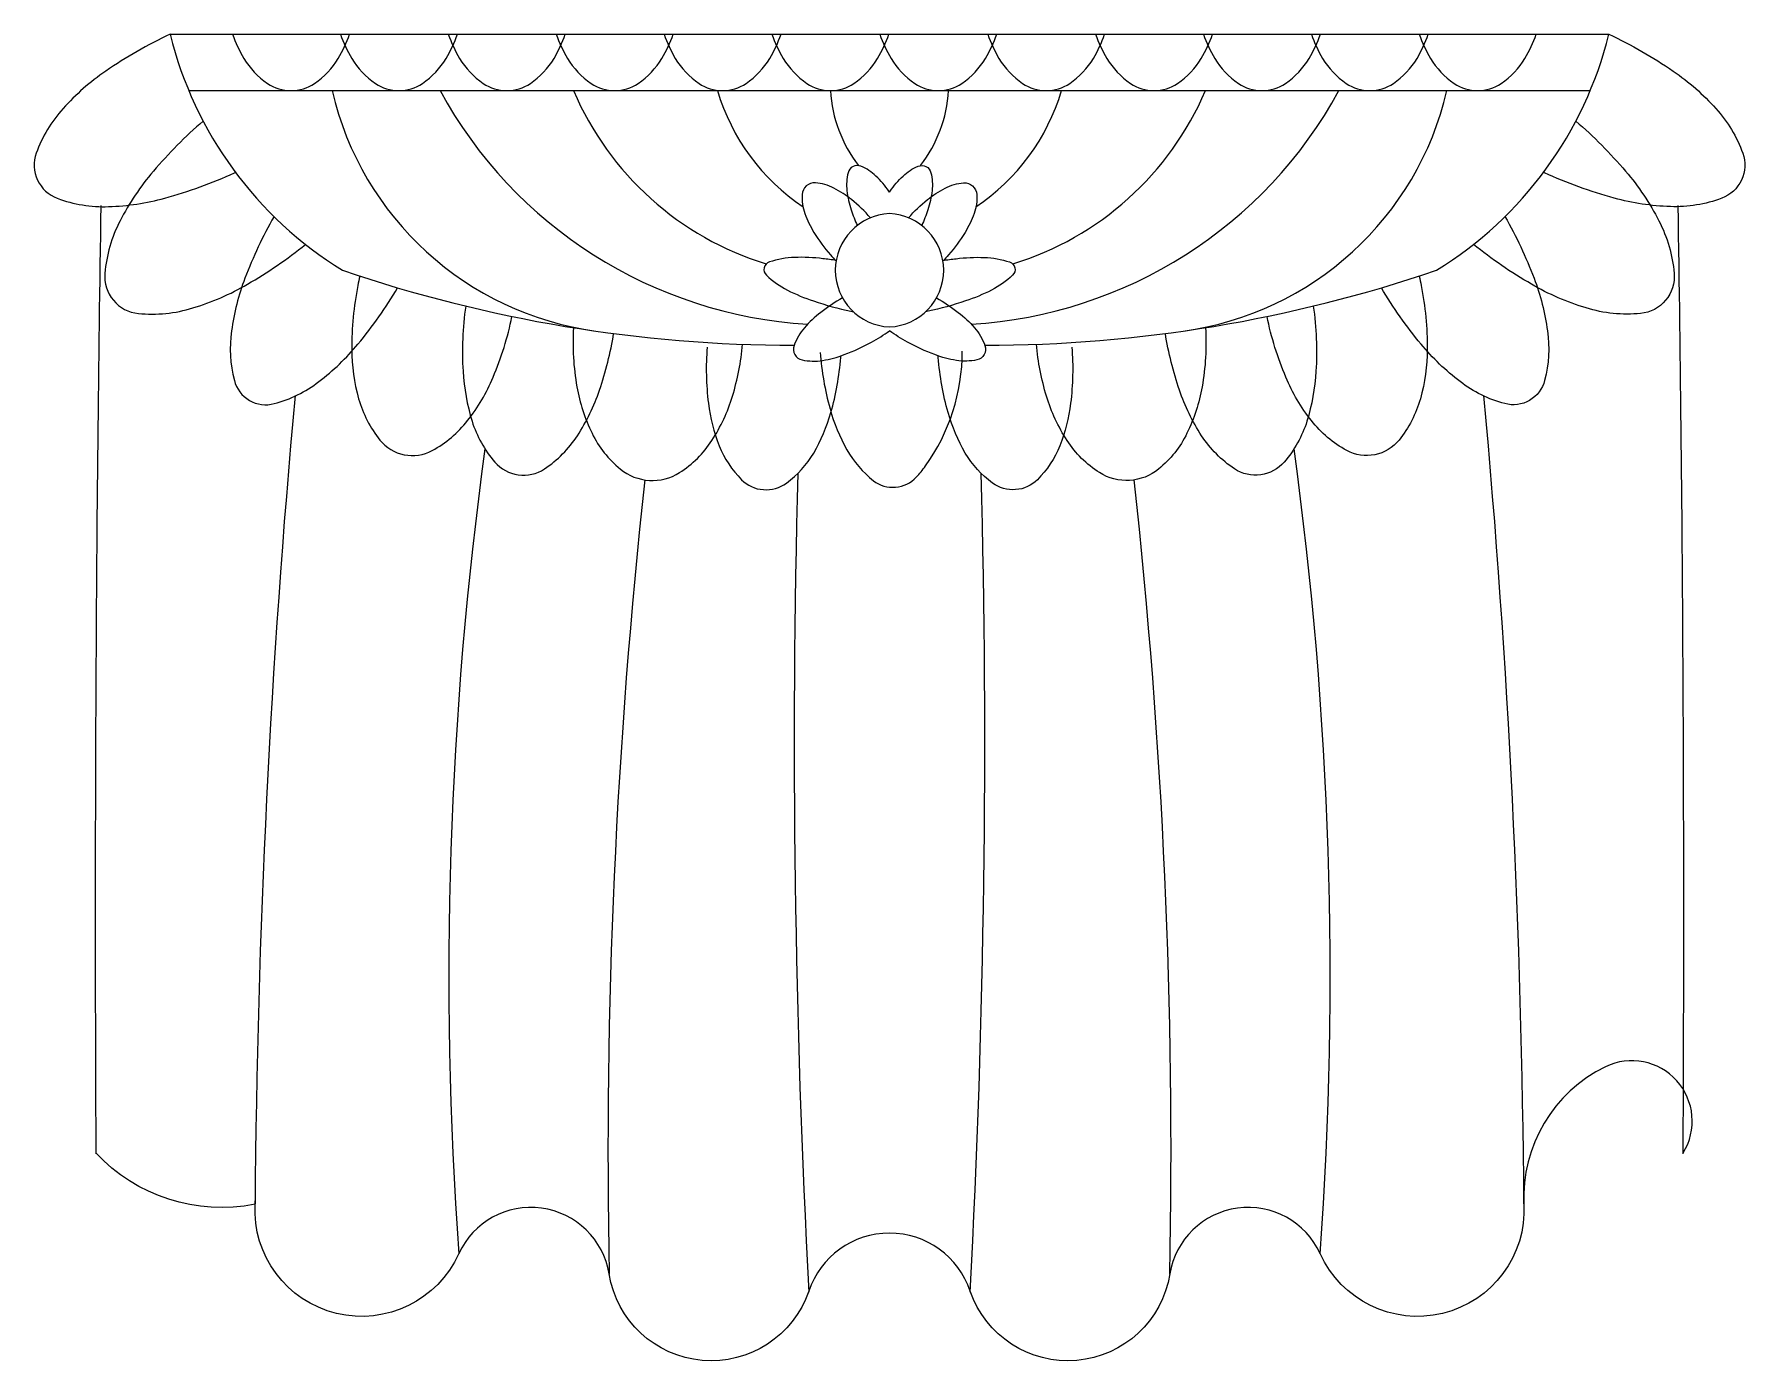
# Model space of a CAD drawing. Header units: metres. Extents: x 1658 to 2383, y 2856 to 3418.
import ezdxf

# ---------------------------------------------------------------- set-up
doc = ezdxf.new("R2010")
doc.units = ezdxf.units.M
for name, color, linetype in [('3', 3, 'Continuous'), ('4', 4, 'Continuous'), ('6', 7, 'Continuous')]:
    doc.layers.add(name, color=color, linetype=linetype)

msp = doc.modelspace()

# ---------------------------------------------------------------- linework, layer by layer
msp.add_lwpolyline([(1999.35, 3305.12), (1999.35, 3305.12, 0.1)], format="xyb")
at = {"layer": '3'}
for centre, radius, start, end in [((1914.43, 3423.87), 133.27, 193.08, 262.2), ((1997.36, 3484.65), 190.2, 208.56, 266.58), ((2006.69, 3444.87), 130.29, 203.12, 252.94), ((2034.72, 3419.75), 90.76, 196.68, 236.07), ((2053.48, 3397.22), 57.95, 183.47, 217.49), ((1987.82, 3397.22), 57.95, 322.51, 356.53), ((2043.94, 3484.65), 190.2, 273.42, 331.44), ((2006.58, 3419.75), 90.76, 303.93, 343.32), ((2034.61, 3444.87), 130.29, 287.06, 336.88), ((2126.87, 3423.87), 133.27, 277.8, 346.92), ((5828.55, 2892.21), 4076.67, 174.76, 179.58), ((-1787.25, 2892.21), 4076.67, 0.42, 5.24), ((3476.87, 3018.42), 1642.83, 172.18, 184.1), ((564.43, 3018.42), 1642.83, 355.9, 7.82), ((6389.79, 3117.81), 4409.48, 178.52, 183.03), ((-2348.49, 3117.81), 4409.48, 356.97, 1.48), ((4511.98, 2943.77), 2610.55, 173.73, 181.13), ((-470.68, 2943.77), 2610.55, 358.87, 6.27)]:
    msp.add_arc(centre, radius, start, end, dxfattribs=at)
at = {"layer": '4'}
msp.add_line((1716.02, 3417.62), (2325.28, 3417.62), dxfattribs=at)
for points in [[(1716.02, 3417.62, 0.04), (1688.75, 3401.96, 0.06), (1670.67, 3386.1, 0.1), (1659.35, 3367.23, 0.2), (1659.87, 3355.85, 0.2), (1668.23, 3348.11, 0.1), (1689.95, 3344.59, 0.06), (1713.74, 3348.18, 0.04), (1743.29, 3358.92), (1743.68, 3359.1, 0.06)], [(2325.28, 3417.62, -0.04), (2352.55, 3401.96, -0.06), (2370.63, 3386.1, -0.1), (2381.95, 3367.23, -0.2), (2381.43, 3355.85, -0.2), (2373.07, 3348.11, -0.1), (2351.35, 3344.59, -0.06), (2327.56, 3348.18, -0.04), (2298.01, 3358.92), (2297.62, 3359.1, -0.06)], [(1730.01, 3380.8, 0.04), (1708.92, 3359.54, 0.06), (1694.82, 3338.53, 0.1), (1688.39, 3316.29, 0.2), (1691.99, 3304.9, 0.2), (1702.55, 3299.32, 0.1), (1725.58, 3301.64, 0.06), (1748.78, 3311.73, 0.04), (1773.35, 3328.56, 0.04)], [(2311.29, 3380.8, -0.04), (2332.38, 3359.54, -0.06), (2346.48, 3338.53, -0.1), (2352.9, 3316.29, -0.2), (2349.31, 3304.9, -0.2), (2338.75, 3299.32, -0.1), (2315.72, 3301.64, -0.06), (2292.51, 3311.73, -0.04), (2267.95, 3328.56, -0.04)], [(1760.01, 3340.35, 0.04), (1747.72, 3314.25, 0.06), (1742.03, 3291.95, 0.1), (1743.21, 3270.95, 0.2), (1749.6, 3262.5, 0.2), (1760.1, 3261.11, 0.1), (1778.95, 3270.43, 0.06), (1795.56, 3286.37, 0.04), (1812.36, 3310.17, 0.04)], [(2281.29, 3340.35, -0.04), (2293.58, 3314.25, -0.06), (2299.27, 3291.95, -0.1), (2298.09, 3270.95, -0.2), (2291.7, 3262.5, -0.2), (2281.2, 3261.11, -0.1), (2262.35, 3270.43, -0.06), (2245.74, 3286.37, -0.04), (2228.94, 3310.17, -0.04)], [(1795.5, 3311.1, 0.05), (1792.94, 3284.22, 0.07), (1795.85, 3263.14, 0.1), (1804.85, 3245.65, 0.17), (1815.11, 3239.46, 0.17), (1826.97, 3241.23, 0.1), (1842, 3253.92, 0.07), (1852.79, 3272.26, 0.05), (1860.76, 3298.05, 0.05)], [(2245.8, 3311.1, -0.05), (2248.36, 3284.22, -0.07), (2245.45, 3263.14, -0.1), (2236.45, 3245.65, -0.17), (2226.18, 3239.46, -0.17), (2214.33, 3241.23, -0.1), (2199.3, 3253.92, -0.07), (2188.51, 3272.26, -0.05), (2180.54, 3298.05, -0.05)], [(1841.18, 3302.4, 0.05), (1840.05, 3274.82, 0.06), (1843.88, 3253.66, 0.1), (1853.48, 3236.36, 0.18), (1863.47, 3230.93, 0.18), (1874.56, 3233.46, 0.1), (1888.49, 3247.52, 0.06), (1897.89, 3266.85, 0.04), (1903.84, 3290.81, 0.05)], [(2200.12, 3302.4, -0.05), (2201.25, 3274.82, -0.06), (2197.42, 3253.66, -0.1), (2187.82, 3236.36, -0.18), (2177.83, 3230.93, -0.18), (2166.74, 3233.46, -0.1), (2152.81, 3247.52, -0.06), (2143.41, 3266.85, -0.04), (2137.46, 3290.81, -0.05)], [(1886.84, 3293.28, 0.06), (1888.28, 3268.24, 0.07), (1894.68, 3248.56, 0.11), (1906.68, 3233.41, 0.16), (1918.95, 3228.59, 0.16), (1931.7, 3231.9, 0.11), (1945.44, 3245.49, 0.07), (1954.17, 3264.25, 0.05), (1958.42, 3286.24, 0.06)], [(2154.46, 3293.28, -0.06), (2153.02, 3268.24, -0.07), (2146.62, 3248.56, -0.11), (2134.61, 3233.41, -0.16), (2122.35, 3228.59, -0.16), (2109.6, 3231.9, -0.11), (2095.86, 3245.49, -0.07), (2087.13, 3264.25, -0.05), (2082.88, 3286.24, -0.06)], [(1943.42, 3285.01, 0.05), (1943.96, 3261.27, 0.06), (1948.54, 3243.24, 0.1), (1957.98, 3228.9, 0.18), (1967.23, 3224.67, 0.18), (1977.02, 3227.44, 0.1), (1988.54, 3240.17, 0.06), (1995.82, 3257.29, 0.05), (1999.98, 3280.66), (2000.03, 3281.33)], [(1991.28, 3282.83, 0.05), (1995.47, 3258.96, 0.06), (2002.6, 3241.55, 0.1), (2013.9, 3228.48, 0.19), (2023.21, 3225.73, 0.19), (2031.97, 3229.93, 0.04), (2035.88, 3234.72, 0.06)], [(2097.88, 3285.01, -0.05), (2097.34, 3261.27, -0.06), (2092.75, 3243.24, -0.1), (2083.32, 3228.9, -0.18), (2074.07, 3224.67, -0.18), (2064.28, 3227.44, -0.1), (2052.76, 3240.17, -0.06), (2045.47, 3257.29, -0.05), (2041.32, 3280.66), (2041.27, 3281.33)], [(2356.75, 2943.7, 0.75), (2323.86, 2980.21, 0.3), (2289.31, 2921.97, -0.83), (2203.06, 2901.04, 0.74), (2139.36, 2892.4, -0.78), (2054.84, 2885.1, 0.72), (1986.46, 2885.1, -0.78), (1901.94, 2892.4, 0.74), (1838.24, 2901.04, -0.83), (1751.99, 2921.97, 0.02), (1752, 2923.46, -6.71)], [(1751.99, 2921.97, -0.26), (1684.55, 2943.7, 4.81)]]:
    msp.add_lwpolyline(points, format="xyb", dxfattribs=at)
for centre, radius, start, end in [((20869.03, 3043.7), 19184.74, 179.1, 180.3), ((-16827.73, 3043.7), 19184.74, 359.7, 0.9), ((1968.33, 3283.16), 83.13, 324.35, 0.08)]:
    msp.add_arc(centre, radius, start, end, dxfattribs=at)
at = {"layer": '6'}
msp.add_line((1723.93, 3393.7), (2317.37, 3393.7), dxfattribs=at)
for points in [[(1742.46, 3417.62, 0.05), (1747.22, 3407.39, 0.11), (1757.24, 3396.79, 0.15), (1767.22, 3393.7, 0.15)], [(1767.22, 3393.7, 0.15), (1777.19, 3396.79, 0.11), (1787.21, 3407.39, 0.05), (1791.98, 3417.62, 0.06)], [(1788.14, 3417.62, 0.05), (1792.9, 3407.39, 0.11), (1802.93, 3396.79, 0.15), (1812.9, 3393.7, 0.15)], [(1812.9, 3393.7, 0.15), (1822.87, 3396.79, 0.11), (1832.9, 3407.39, 0.05), (1837.66, 3417.62, 0.06)], [(1833.82, 3417.62, 0.05), (1838.59, 3407.39, 0.11), (1848.61, 3396.79, 0.15), (1858.58, 3393.7, 0.15)], [(1858.58, 3393.7, 0.15), (1868.56, 3396.79, 0.11), (1878.58, 3407.39, 0.05), (1883.34, 3417.62, 0.06)], [(1879.51, 3417.62, 0.05), (1884.27, 3407.39, 0.11), (1894.29, 3396.79, 0.15), (1904.27, 3393.7, 0.15)], [(1904.27, 3393.7, 0.15), (1914.24, 3396.79, 0.11), (1924.26, 3407.39, 0.05), (1929.03, 3417.62, 0.06)], [(1925.19, 3417.62, 0.05), (1929.95, 3407.39, 0.11), (1939.98, 3396.79, 0.15), (1949.95, 3393.7, 0.15)], [(1949.95, 3393.7, 0.15), (1959.92, 3396.79, 0.11), (1969.95, 3407.39, 0.05), (1974.71, 3417.62, 0.06)], [(1970.87, 3417.62, 0.05), (1975.64, 3407.39, 0.11), (1985.66, 3396.79, 0.15), (1995.63, 3393.7, 0.15)], [(1995.63, 3393.7, 0.15), (2005.61, 3396.79, 0.11), (2015.63, 3407.39, 0.05), (2020.39, 3417.62, 0.06)], [(2016.56, 3417.62, 0.05), (2021.32, 3407.39, 0.11), (2031.34, 3396.79, 0.15), (2041.32, 3393.7, 0.15)], [(2041.32, 3393.7, 0.15), (2051.29, 3396.79, 0.11), (2061.31, 3407.39, 0.05), (2066.07, 3417.62, 0.06)], [(2062.24, 3417.62, 0.05), (2067, 3407.39, 0.11), (2077.02, 3396.79, 0.15), (2087, 3393.7, 0.15)], [(2087, 3393.7, 0.15), (2096.97, 3396.79, 0.11), (2107, 3407.39, 0.05), (2111.76, 3417.62, 0.06)], [(2107.92, 3417.62, 0.05), (2112.68, 3407.39, 0.11), (2122.71, 3396.79, 0.15), (2132.68, 3393.7, 0.15)], [(2132.68, 3393.7, 0.15), (2142.66, 3396.79, 0.11), (2152.68, 3407.39, 0.05), (2157.44, 3417.62, 0.06)], [(2153.61, 3417.62, 0.05), (2158.37, 3407.39, 0.11), (2168.39, 3396.79, 0.15), (2178.36, 3393.7, 0.15)], [(2178.36, 3393.7, 0.15), (2188.34, 3396.79, 0.11), (2198.36, 3407.39, 0.05), (2203.12, 3417.62, 0.06)], [(2199.29, 3417.62, 0.05), (2204.05, 3407.39, 0.11), (2214.07, 3396.79, 0.15), (2224.05, 3393.7, 0.15)], [(2224.05, 3393.7, 0.15), (2234.02, 3396.79, 0.11), (2244.04, 3407.39, 0.05), (2248.81, 3417.62, 0.06)], [(2244.97, 3417.62, 0.05), (2249.73, 3407.39, 0.11), (2259.76, 3396.79, 0.15), (2269.73, 3393.7, 0.15)], [(2269.73, 3393.7, 0.15), (2279.7, 3396.79, 0.11), (2289.73, 3407.39, 0.05), (2294.49, 3417.62, 0.06)], [(2020.65, 3350.74), (2020.37, 3351.13, 0.05), (2014.93, 3357.49, 0.09), (2008.56, 3361.67, 0.22), (2005.21, 3361.55, 0.22), (2003.11, 3358.94, 0.09), (2002.62, 3351.34, 0.05), (2004.44, 3343.17, 0.02), (2006.95, 3336.56, 0.04)], [(2020.65, 3350.74), (2020.92, 3351.13, -0.05), (2026.37, 3357.49, -0.09), (2032.74, 3361.67, -0.22), (2036.09, 3361.55, -0.22), (2038.19, 3358.94, -0.09), (2038.68, 3351.34, -0.05), (2036.86, 3343.17, -0.02), (2034.35, 3336.56, -0.04)], [(2012.61, 3339.84, 0.04), (2004.6, 3347.53, 0.05), (1997.12, 3352.41, 0.1), (1989.27, 3354.63, 0.2), (1985.43, 3353.36, 0.2), (1983.67, 3349.73, 0.1), (1984.82, 3341.65, 0.05), (1988.66, 3333.59, 0.04), (1995.63, 3324.14, 0.04)], [(2028.69, 3339.84, -0.04), (2036.7, 3347.53, -0.05), (2044.18, 3352.41, -0.1), (2052.02, 3354.63, -0.2), (2055.86, 3353.36, -0.2), (2057.63, 3349.73, -0.1), (2056.48, 3341.65, -0.05), (2052.64, 3333.59, -0.04), (2045.67, 3324.14, -0.04)], [(1998.07, 3321.78, 0.01), (1992.47, 3322.52, 0.04), (1980.51, 3323.05, 0.07), (1969.78, 3321.13, 0.26), (1967.57, 3318.67, 0.26), (1968.53, 3315.5, 0.07), (1977.44, 3309.21, 0.04), (1988.49, 3304.62, 0.03), (2004.33, 3300.23), (2005.41, 3299.99, 0.04)], [(1995.63, 3324.14, 0.01), (1998.03, 3321.53, 0.05)], [(2043.23, 3321.78, -0.01), (2048.82, 3322.52, -0.04), (2060.78, 3323.05, -0.07), (2071.52, 3321.13, -0.26), (2073.73, 3318.67, -0.26), (2072.77, 3315.5, -0.07), (2063.86, 3309.21, -0.04), (2052.81, 3304.62, -0.03), (2036.96, 3300.23), (2035.89, 3299.99, -0.04)], [(2045.67, 3324.14, -0.01), (2043.27, 3321.53, -0.05)], [(1796.37, 3315.15, 0.01), (1795.5, 3311.1, 0.05)], [(2244.93, 3315.15, -0.01), (2245.8, 3311.1, -0.05)], [(2000.74, 3305.94, 0.03), (1991.55, 3299.77, 0.05), (1984.62, 3293.25, 0.09), (1980.23, 3285.77, 0.22), (1980.54, 3281.92, 0.22), (1983.65, 3279.63, 0.09), (1992.31, 3279.41, 0.05), (2001.52, 3281.86, 0.04), (2013.04, 3287.18, 0.03), (2020.65, 3291.96, 0.05)], [(2040.56, 3305.94, -0.03), (2049.74, 3299.77, -0.05), (2056.68, 3293.25, -0.09), (2061.07, 3285.77, -0.22), (2060.76, 3281.92, -0.22), (2057.65, 3279.63, -0.09), (2048.99, 3279.41, -0.05), (2039.78, 3281.86, -0.04), (2028.26, 3287.18, -0.03), (2020.65, 3291.96, -0.05)], [(1841.19, 3302.43), (1841.18, 3302.4, 0.05)], [(2200.11, 3302.43), (2200.12, 3302.4, -0.05)]]:
    msp.add_lwpolyline(points, format="xyb", dxfattribs=at)
for centre, radius, start, end in [((1874.9, 3456.91), 163.67, 193.89, 238.33), ((2166.4, 3456.91), 163.67, 301.67, 346.11), ((2021.74, 3317.62), 24.03, 92.59, 267.41), ((2019.56, 3317.62), 24.03, 272.59, 87.41), ((1980.58, 3879.17), 593.34, 251.16, 269.97), ((2060.72, 3879.17), 593.34, 270.03, 288.84)]:
    msp.add_arc(centre, radius, start, end, dxfattribs=at)

doc.saveas('drawing.dxf')
